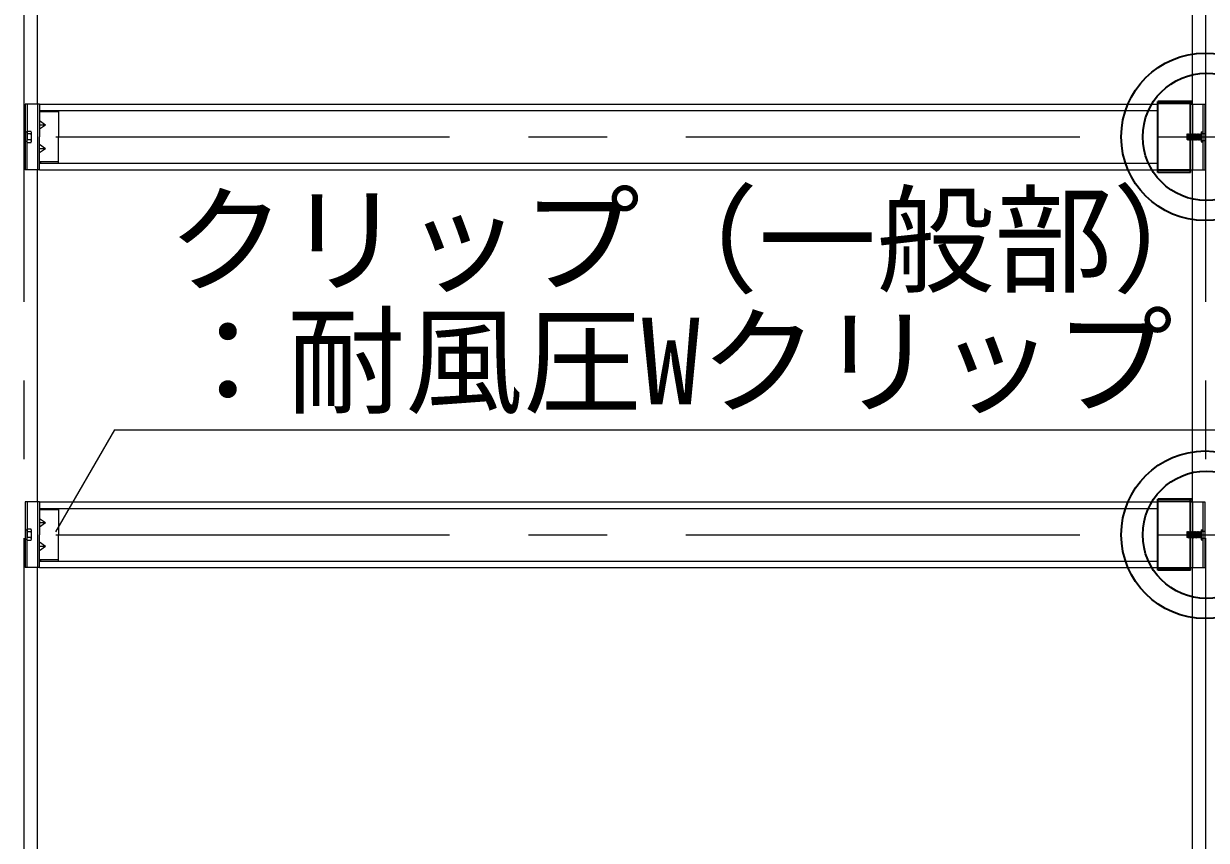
# Model space of a CAD drawing. Units: millimetres on the paper, enlarged 40 times, with parts at other scales. Extents: x -7800 to 7800, y -5578 to 5491.
# Drawn here: x 1896 to 2497, y 880 to 1295 of the extents above; entities that cross this region are included whole.
import ezdxf
from ezdxf.enums import TextEntityAlignment as Align

# ---------------------------------------------------------------- set-up
doc = ezdxf.new("R2010")
doc.units = ezdxf.units.MM
doc.header["$LTSCALE"] = 40
doc.linetypes.add('CHAIN1', pattern=[8, 5, -1, 1, -1])
doc.linetypes.add('DASHED1', pattern=[1.8, 1.2, -0.6])
for name, color, linetype, lineweight in [('5-0_中心線', 4, 'CHAIN1', 9), ('5-2_野縁受け', 3, 'Continuous', 18), ('5-3_野縁', 2, 'Continuous', 25), ('5-6_文字', 7, 'Continuous', 18), ('5-7_金具', 6, 'Continuous', 35), ('5-A_クリップ', 7, 'Continuous', 18), ('5-B_ビス', 3, 'Continuous', 18)]:
    doc.layers.add(name, color=color, linetype=linetype, lineweight=lineweight)
doc.styles.add('ＭＳ ゴシック', font='')
doc.styles.get('ＭＳ ゴシック').set_extended_font_data('MS Gothic')

msp = doc.modelspace()

# ---------------------------------------------------------------- linework, layer by layer
at = {"layer": '5-0_中心線'}
for p, q in [((1896.52, 513.54), (1896.52, 2262.87)), ((2496.52, 513.54), (2496.52, 2262.87)), ((1592.52, 1237.21), (3286.52, 1237.21)), ((1592.52, 1035.21), (3286.52, 1035.21))]:
    msp.add_line(p, q, dxfattribs=at)
at = {"layer": '5-2_野縁受け'}
for p, q in [((1903.18, 1253.87), (1903.18, 1328.21)), ((2489.85, 1253.87), (2489.85, 1328.21)), ((1903.18, 1051.87), (1903.18, 1220.54)), ((2489.85, 1051.87), (2489.85, 1220.54)), ((1903.18, 849.87), (1903.18, 1018.54)), ((2489.85, 849.87), (2489.85, 1018.54))]:
    msp.add_line(p, q, dxfattribs=at)
at = {"layer": '5-3_野縁'}
for p, q in [((1904.25, 1253.87), (2472.18, 1253.87)), ((1904.25, 1250.54), (2472.18, 1250.54)), ((1904.25, 1223.87), (2472.18, 1223.87)), ((1904.25, 1220.54), (2472.18, 1220.54)), ((1904.25, 1051.87), (2472.18, 1051.87)), ((1904.25, 1048.54), (2472.18, 1048.54)), ((1904.25, 1021.87), (2472.18, 1021.87)), ((1904.25, 1018.54), (2472.18, 1018.54))]:
    msp.add_line(p, q, dxfattribs=at)
at = {"layer": '5-6_文字'}
for q in [(1912.35, 1036.66), (2749.88, 1088.48)]:
    msp.add_line((1942.27, 1088.48), q, dxfattribs=at)
at = {"layer": '5-7_金具'}
for p, q in [((2472.18, 1219.16), (2472.18, 1255.24)), ((2489.85, 1255.24), (2472.18, 1255.24)), ((2488.85, 1238.67), (2488.85, 1255.24)), ((2489.85, 1254.17), (2488.85, 1254.17)), ((2488.85, 1219.16), (2488.85, 1235.81)), ((2488.85, 1219.16), (2472.18, 1219.16)), ((2472.18, 1017.16), (2472.18, 1053.24)), ((2489.85, 1053.24), (2472.18, 1053.24)), ((2488.85, 1036.67), (2488.85, 1053.24)), ((2489.85, 1052.17), (2488.85, 1052.17)), ((2488.85, 1017.16), (2488.85, 1033.81)), ((2488.85, 1017.16), (2472.18, 1017.16))]:
    msp.add_line(p, q, dxfattribs=at)
at = {"layer": '5-7_金具', "linetype": 'DASHED1'}
for p, q in [((2488.85, 1254.17), (2472.18, 1254.17)), ((2488.85, 1220.22), (2472.18, 1220.22)), ((2488.85, 1052.17), (2472.18, 1052.17)), ((2488.85, 1018.22), (2472.18, 1018.22))]:
    msp.add_line(p, q, dxfattribs=at)
at = {"layer": '5-7_金具'}
for centre, radius in [((2496.15, 1237.21), 42.53), ((2496.88, 1237.21), 32.35), ((2496.15, 1035.21), 42.53), ((2496.88, 1035.21), 32.35)]:
    msp.add_circle(centre, radius, dxfattribs=at)
at = {"layer": '5-A_クリップ'}
for p, q in [((1904.25, 1253.87), (1896.92, 1253.87)), ((1896.92, 1253.87), (1896.92, 1220.54)), ((1897.98, 1253.87), (1897.98, 1235.81)), ((1904.25, 1253.87), (1904.25, 1237.21)), ((1904.92, 1249.87), (1904.25, 1249.87)), ((1904.92, 1250.54), (1904.92, 1249.87)), ((1913.85, 1249.87), (1904.92, 1249.87)), ((1913.85, 1250.54), (1913.85, 1237.21)), ((2488.85, 1253.87), (2496.12, 1253.87)), ((2495.05, 1253.87), (2495.05, 1220.54)), ((2496.12, 1253.87), (2496.12, 1220.54)), ((1907.24, 1243.21), (1904.25, 1245.37)), ((1907.24, 1243.21), (1904.25, 1241.04)), ((1907.24, 1243.21), (1904.25, 1243.21)), ((2494.25, 1239.74), (2495.05, 1239.74)), ((2494.25, 1239.74), (2494.25, 1234.67)), ((1897.98, 1220.54), (1897.98, 1235.81)), ((1904.25, 1220.54), (1904.25, 1237.21)), ((1907.24, 1231.21), (1904.25, 1233.37)), ((1913.85, 1223.87), (1913.85, 1237.21)), ((2494.25, 1234.67), (2495.05, 1234.67)), ((1907.24, 1231.21), (1904.25, 1229.04)), ((1907.24, 1231.21), (1904.25, 1231.21)), ((1904.25, 1220.54), (1896.92, 1220.54)), ((1904.92, 1224.54), (1904.25, 1224.54)), ((1913.85, 1224.54), (1904.92, 1224.54)), ((1904.92, 1223.87), (1904.92, 1224.54)), ((2488.85, 1220.54), (2496.12, 1220.54)), ((1904.25, 1051.87), (1896.92, 1051.87)), ((1896.92, 1051.87), (1896.92, 1018.54)), ((1897.98, 1051.87), (1897.98, 1033.81)), ((1904.25, 1051.87), (1904.25, 1035.21)), ((2488.85, 1051.87), (2496.12, 1051.87)), ((2495.05, 1051.87), (2495.05, 1018.54)), ((2496.12, 1051.87), (2496.12, 1018.54)), ((1904.92, 1047.87), (1904.25, 1047.87)), ((1904.92, 1048.54), (1904.92, 1047.87)), ((1913.85, 1047.87), (1904.92, 1047.87)), ((1913.85, 1048.54), (1913.85, 1035.21)), ((1907.24, 1041.21), (1904.25, 1043.37)), ((1907.24, 1041.21), (1904.25, 1039.04)), ((1907.24, 1041.21), (1904.25, 1041.21)), ((1897.98, 1018.54), (1897.98, 1033.81)), ((1904.25, 1018.54), (1904.25, 1035.21)), ((1913.85, 1021.87), (1913.85, 1035.21)), ((2494.25, 1037.74), (2495.05, 1037.74)), ((2494.25, 1037.74), (2494.25, 1032.67)), ((1907.24, 1029.21), (1904.25, 1031.37)), ((1907.24, 1029.21), (1904.25, 1027.04)), ((1907.24, 1029.21), (1904.25, 1029.21)), ((2494.25, 1032.67), (2495.05, 1032.67)), ((1904.92, 1022.54), (1904.25, 1022.54)), ((1913.85, 1022.54), (1904.92, 1022.54)), ((1904.92, 1021.87), (1904.92, 1022.54)), ((1904.25, 1018.54), (1896.92, 1018.54)), ((2488.85, 1018.54), (2496.12, 1018.54))]:
    msp.add_line(p, q, dxfattribs=at)
at = {"layer": '5-A_クリップ', "linetype": 'DASHED1'}
for p, q in [((1903.18, 1253.87), (1903.18, 1220.54)), ((2489.85, 1253.87), (2489.85, 1238.61)), ((1897.98, 1239.54), (1896.92, 1239.54)), ((2494.25, 1238.97), (2496.12, 1238.97)), ((1897.98, 1234.87), (1896.92, 1234.87)), ((2489.85, 1235.67), (2489.85, 1220.54)), ((2494.25, 1235.44), (2496.12, 1235.44)), ((1903.18, 1051.87), (1903.18, 1018.54)), ((2489.85, 1051.87), (2489.85, 1036.61)), ((1897.98, 1037.54), (1896.92, 1037.54)), ((2489.85, 1033.67), (2489.85, 1018.54)), ((2494.25, 1036.97), (2496.12, 1036.97)), ((2494.25, 1033.44), (2496.12, 1033.44)), ((1897.98, 1032.87), (1896.92, 1032.87))]:
    msp.add_line(p, q, dxfattribs=at)
at = {"layer": '5-B_ビス'}
for p, q in [((1897.98, 1238.81), (1897.98, 1235.61)), ((1899.8, 1238.68), (1897.98, 1238.68)), ((1900.22, 1234.99), (1900.22, 1239.42)), ((2486.98, 1238.61), (2487.18, 1238.81)), ((2486.98, 1238.61), (2487.18, 1235.81)), ((2486.98, 1238.61), (2486.98, 1235.81)), ((2487.18, 1238.81), (2487.38, 1238.61)), ((2487.38, 1238.61), (2487.58, 1235.81)), ((2487.58, 1238.61), (2487.78, 1235.81)), ((2487.98, 1238.61), (2488.18, 1235.81)), ((2488.18, 1238.61), (2488.38, 1235.81)), ((2488.58, 1238.61), (2488.78, 1235.81)), ((2488.78, 1238.61), (2488.98, 1235.81)), ((2489.18, 1238.61), (2489.38, 1235.81)), ((2489.18, 1238.61), (2489.38, 1238.61)), ((2489.38, 1238.61), (2489.58, 1238.81)), ((2489.38, 1238.61), (2489.58, 1235.81)), ((2489.58, 1238.81), (2489.78, 1238.61)), ((2489.78, 1238.61), (2489.98, 1235.81)), ((2489.98, 1238.61), (2490.18, 1235.81)), ((2490.38, 1238.61), (2490.58, 1235.81)), ((2490.58, 1238.61), (2490.78, 1235.81)), ((2490.98, 1238.61), (2491.18, 1235.81)), ((2491.18, 1238.61), (2491.38, 1235.81)), ((2491.58, 1238.61), (2491.78, 1235.81)), ((2491.78, 1238.61), (2491.98, 1235.81)), ((2492.18, 1238.61), (2492.38, 1235.81)), ((2492.38, 1238.61), (2492.58, 1235.81)), ((2492.78, 1238.61), (2492.98, 1235.81)), ((2492.98, 1238.61), (2493.18, 1235.81)), ((2493.38, 1238.61), (2493.58, 1235.81)), ((2493.38, 1238.61), (2493.58, 1238.61)), ((2493.58, 1238.61), (2493.78, 1238.81)), ((2493.58, 1238.61), (2493.78, 1235.81)), ((2493.78, 1238.81), (2493.98, 1238.61)), ((2493.98, 1238.61), (2494.18, 1235.81)), ((2493.98, 1238.61), (2494.18, 1238.61)), ((2494.18, 1238.61), (2494.25, 1238.67)), ((2494.18, 1238.61), (2494.25, 1237.67)), ((1899.8, 1235.73), (1897.98, 1235.73)), ((2487.18, 1235.81), (2486.98, 1235.81)), ((2487.18, 1235.81), (2487.38, 1235.61)), ((2487.38, 1235.61), (2487.58, 1235.81)), ((2493.58, 1235.81), (2493.78, 1235.81)), ((2494.18, 1235.81), (2494.25, 1235.81)), ((1897.98, 1036.81), (1897.98, 1033.61)), ((1899.8, 1036.68), (1897.98, 1036.68)), ((1899.8, 1033.73), (1897.98, 1033.73)), ((1900.22, 1032.99), (1900.22, 1037.42)), ((2486.98, 1036.61), (2487.18, 1036.81)), ((2486.98, 1036.61), (2487.18, 1033.81)), ((2486.98, 1036.61), (2486.98, 1033.81)), ((2487.18, 1033.81), (2486.98, 1033.81)), ((2487.18, 1036.81), (2487.38, 1036.61)), ((2487.18, 1033.81), (2487.38, 1033.61)), ((2487.38, 1036.61), (2487.58, 1033.81)), ((2487.38, 1033.61), (2487.58, 1033.81)), ((2487.58, 1036.61), (2487.78, 1033.81)), ((2487.98, 1036.61), (2488.18, 1033.81)), ((2488.18, 1036.61), (2488.38, 1033.81)), ((2488.58, 1036.61), (2488.78, 1033.81)), ((2488.78, 1036.61), (2488.98, 1033.81)), ((2489.18, 1036.61), (2489.38, 1033.81)), ((2489.18, 1036.61), (2489.38, 1036.61)), ((2489.38, 1036.61), (2489.58, 1036.81)), ((2489.38, 1036.61), (2489.58, 1033.81)), ((2489.58, 1036.81), (2489.78, 1036.61)), ((2489.78, 1036.61), (2489.98, 1033.81)), ((2489.98, 1036.61), (2490.18, 1033.81)), ((2490.38, 1036.61), (2490.58, 1033.81)), ((2490.58, 1036.61), (2490.78, 1033.81)), ((2490.98, 1036.61), (2491.18, 1033.81)), ((2491.18, 1036.61), (2491.38, 1033.81)), ((2491.58, 1036.61), (2491.78, 1033.81)), ((2491.78, 1036.61), (2491.98, 1033.81)), ((2492.18, 1036.61), (2492.38, 1033.81)), ((2492.38, 1036.61), (2492.58, 1033.81)), ((2492.78, 1036.61), (2492.98, 1033.81)), ((2492.98, 1036.61), (2493.18, 1033.81)), ((2493.38, 1036.61), (2493.58, 1033.81)), ((2493.38, 1036.61), (2493.58, 1036.61)), ((2493.58, 1036.61), (2493.78, 1036.81)), ((2493.58, 1036.61), (2493.78, 1033.81)), ((2493.58, 1033.81), (2493.78, 1033.81)), ((2493.78, 1036.81), (2493.98, 1036.61)), ((2493.98, 1036.61), (2494.18, 1033.81)), ((2493.98, 1036.61), (2494.18, 1036.61)), ((2494.18, 1036.61), (2494.25, 1036.67)), ((2494.18, 1036.61), (2494.25, 1035.67)), ((2494.18, 1033.81), (2494.25, 1033.81))]:
    msp.add_line(p, q, dxfattribs=at)
for points in [[(1899.8, 1234.25), (1897.98, 1234.25), (1897.98, 1240.16), (1899.8, 1240.16)], [(2487.38, 1238.61), (2487.58, 1238.61), (2487.78, 1238.81), (2487.98, 1238.61)], [(2487.98, 1238.61), (2488.18, 1238.61), (2488.38, 1238.81), (2488.58, 1238.61)], [(2488.58, 1238.61), (2488.78, 1238.61), (2488.98, 1238.81), (2489.18, 1238.61)], [(2489.78, 1238.61), (2489.98, 1238.61), (2490.18, 1238.81), (2490.38, 1238.61)], [(2490.38, 1238.61), (2490.58, 1238.61), (2490.78, 1238.81), (2490.98, 1238.61)], [(2490.98, 1238.61), (2491.18, 1238.61), (2491.38, 1238.81), (2491.58, 1238.61)], [(2491.58, 1238.61), (2491.78, 1238.61), (2491.98, 1238.81), (2492.18, 1238.61)], [(2492.18, 1238.61), (2492.38, 1238.61), (2492.58, 1238.81), (2492.78, 1238.61)], [(2492.78, 1238.61), (2492.98, 1238.61), (2493.18, 1238.81), (2493.38, 1238.61)], [(2487.58, 1235.81), (2487.78, 1235.81), (2487.98, 1235.61), (2488.18, 1235.81)], [(2488.18, 1235.81), (2488.38, 1235.81), (2488.58, 1235.61), (2488.78, 1235.81)], [(2488.78, 1235.81), (2488.98, 1235.81), (2489.18, 1235.61)], [(2489.18, 1235.61), (2489.38, 1235.81), (2489.58, 1235.81)], [(2489.58, 1235.81), (2489.78, 1235.61), (2489.98, 1235.81)], [(2489.98, 1235.81), (2490.18, 1235.81), (2490.38, 1235.61), (2490.58, 1235.81)], [(2490.58, 1235.81), (2490.78, 1235.81), (2490.98, 1235.61), (2491.18, 1235.81)], [(2491.18, 1235.81), (2491.38, 1235.81), (2491.58, 1235.61), (2491.78, 1235.81)], [(2491.78, 1235.81), (2491.98, 1235.81), (2492.18, 1235.61), (2492.38, 1235.81)], [(2492.38, 1235.81), (2492.58, 1235.81), (2492.78, 1235.61), (2492.98, 1235.81)], [(2492.98, 1235.81), (2493.18, 1235.81), (2493.38, 1235.61), (2493.58, 1235.81)], [(2493.78, 1235.81), (2493.98, 1235.61), (2494.18, 1235.81)], [(1899.8, 1032.25), (1897.98, 1032.25), (1897.98, 1038.16), (1899.8, 1038.16)], [(2487.38, 1036.61), (2487.58, 1036.61), (2487.78, 1036.81), (2487.98, 1036.61)], [(2487.58, 1033.81), (2487.78, 1033.81), (2487.98, 1033.61), (2488.18, 1033.81)], [(2487.98, 1036.61), (2488.18, 1036.61), (2488.38, 1036.81), (2488.58, 1036.61)], [(2488.18, 1033.81), (2488.38, 1033.81), (2488.58, 1033.61), (2488.78, 1033.81)], [(2488.58, 1036.61), (2488.78, 1036.61), (2488.98, 1036.81), (2489.18, 1036.61)], [(2488.78, 1033.81), (2488.98, 1033.81), (2489.18, 1033.61)], [(2489.18, 1033.61), (2489.38, 1033.81), (2489.58, 1033.81)], [(2489.58, 1033.81), (2489.78, 1033.61), (2489.98, 1033.81)], [(2489.78, 1036.61), (2489.98, 1036.61), (2490.18, 1036.81), (2490.38, 1036.61)], [(2489.98, 1033.81), (2490.18, 1033.81), (2490.38, 1033.61), (2490.58, 1033.81)], [(2490.38, 1036.61), (2490.58, 1036.61), (2490.78, 1036.81), (2490.98, 1036.61)], [(2490.58, 1033.81), (2490.78, 1033.81), (2490.98, 1033.61), (2491.18, 1033.81)], [(2490.98, 1036.61), (2491.18, 1036.61), (2491.38, 1036.81), (2491.58, 1036.61)], [(2491.18, 1033.81), (2491.38, 1033.81), (2491.58, 1033.61), (2491.78, 1033.81)], [(2491.58, 1036.61), (2491.78, 1036.61), (2491.98, 1036.81), (2492.18, 1036.61)], [(2491.78, 1033.81), (2491.98, 1033.81), (2492.18, 1033.61), (2492.38, 1033.81)], [(2492.18, 1036.61), (2492.38, 1036.61), (2492.58, 1036.81), (2492.78, 1036.61)], [(2492.38, 1033.81), (2492.58, 1033.81), (2492.78, 1033.61), (2492.98, 1033.81)], [(2492.78, 1036.61), (2492.98, 1036.61), (2493.18, 1036.81), (2493.38, 1036.61)], [(2492.98, 1033.81), (2493.18, 1033.81), (2493.38, 1033.61), (2493.58, 1033.81)], [(2493.78, 1033.81), (2493.98, 1033.61), (2494.18, 1033.81)]]:
    msp.add_lwpolyline(points, dxfattribs=at)
for centre, radius, start, end in [((1899.37, 1239.42), 0.853, 299.99998, 59.99998), ((1897.45, 1237.21), 2.77, 327.79576, 32.20422), ((1899.37, 1234.99), 0.853, 299.99998, 60), ((1899.37, 1037.42), 0.853, 299.99998, 59.99998), ((1897.45, 1035.21), 2.77, 327.79576, 32.20422), ((1899.37, 1032.99), 0.853, 299.99998, 60)]:
    msp.add_arc(centre, radius, start, end, dxfattribs=at)

# ---------------------------------------------------------------- texts
at = {"layer": '5-6_文字', "style": 'ＭＳ ゴシック'}
for s, p in [('クリップ（一般部）', (1969.22, 1149.76)), ('：耐風圧Wクリップ（C40用）', (1969.88, 1088.15))]:
    msp.add_text(s, height=43.99, dxfattribs=at).set_placement(p, align=Align.BOTTOM_LEFT)

doc.saveas('drawing.dxf')
